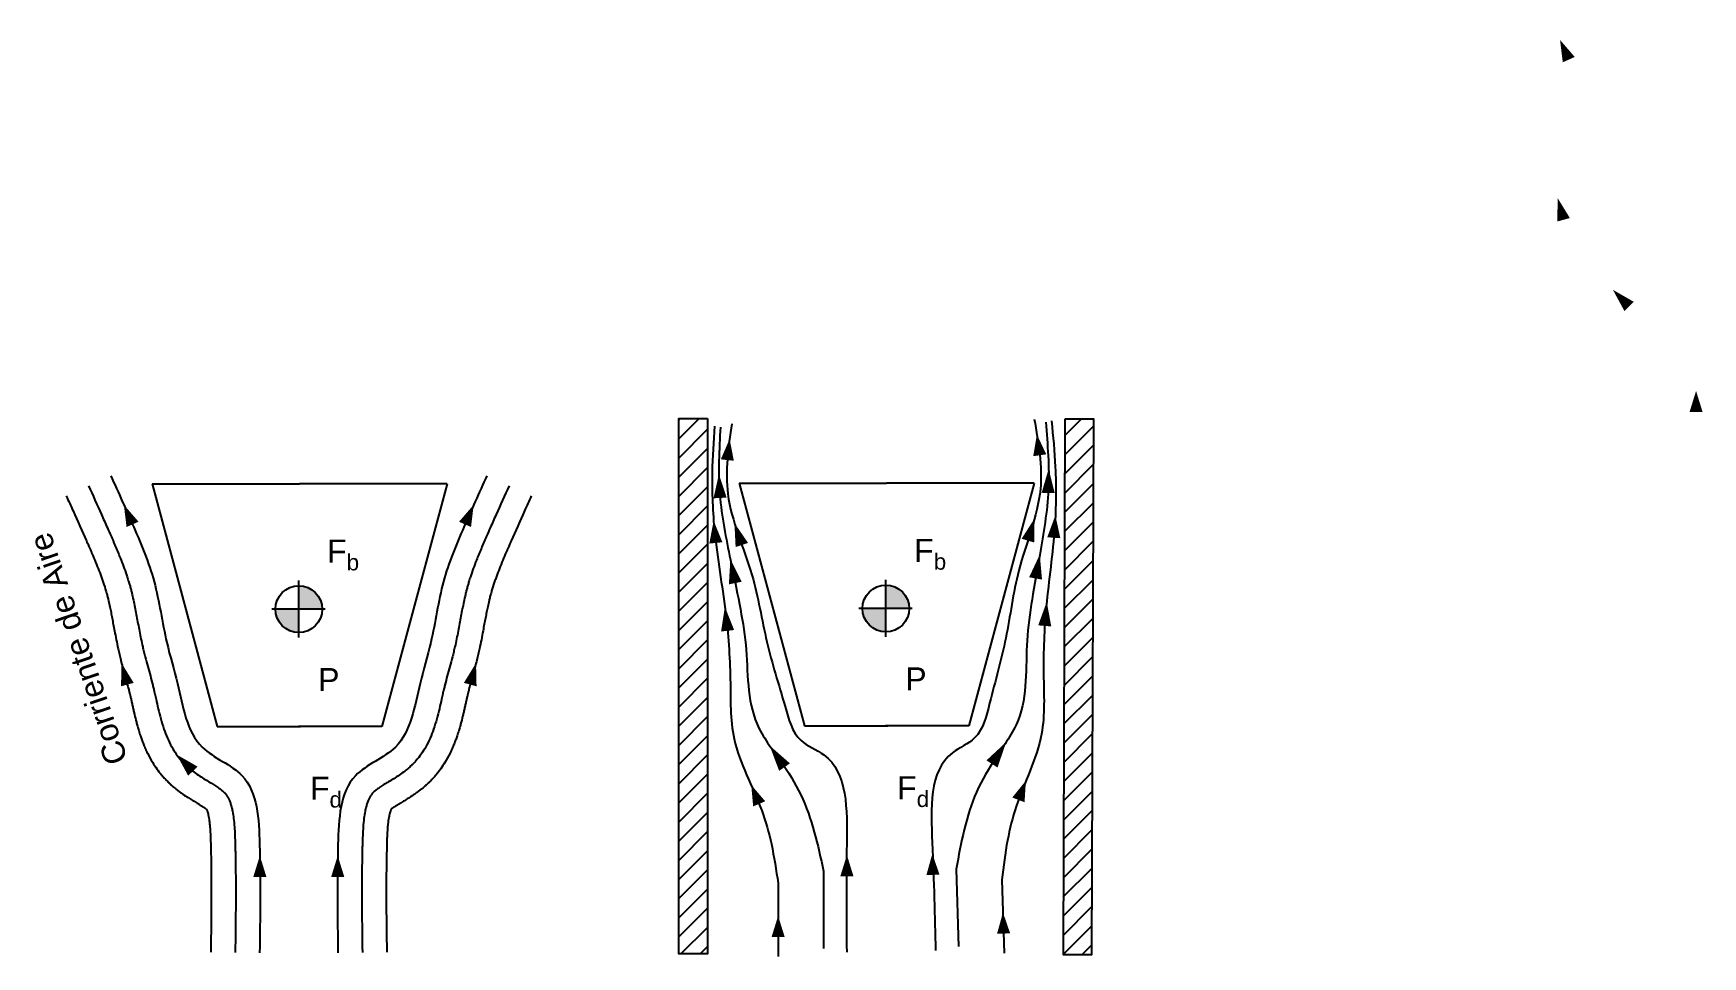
# Model space of a CAD drawing. Header units: millimetres. Extents: x 2436 to 7525, y 433 to 3245.
import ezdxf

# ---------------------------------------------------------------- set-up
doc = ezdxf.new("R2010")
doc.units = ezdxf.units.MM
doc.styles.get("Standard").update_dxf_attribs({"font": 'arial.ttf'})

msp = doc.modelspace()

# ---------------------------------------------------------------- hatches: boundary and pattern name
h = msp.add_hatch()
h.set_pattern_fill('ANSI31', color=256, scale=13)
h.paths.add_polyline_path([(4490.9, 2072.1), (4403.2, 2072.1), (4403.2, 440.9), (4490.9, 440.9)])
h = msp.add_hatch()
h.set_pattern_fill('ANSI31', color=256, scale=13)
h.paths.add_polyline_path([(5575.3, 438.9), (5662.9, 438.6), (5668.8, 2069.8), (5581.1, 2070.1)])
h = msp.add_hatch(color=256)
h.dxf.hatch_style = 1
h.paths.add_polyline_path([(3316.2, 1491.3, 0.412908), (3244.9, 1562.3), (3244.9, 1491.3)])
h.paths.add_polyline_path([(3244.9, 1419.6), (3244.9, 1491.3), (3173.6, 1491.3, 0.41552)])
h = msp.add_hatch(color=256)
h.dxf.hatch_style = 1
h.paths.add_polyline_path([(5106.3, 1493.4, 0.412908), (5035, 1564.4), (5035, 1493.4)])
h.paths.add_polyline_path([(5035, 1421.7), (5035, 1493.4), (4963.7, 1493.4, 0.41552)])

# ---------------------------------------------------------------- linework, layer by layer
for p, q in [((2797.4, 1873.3), (2996.3, 1133.4)), ((2797.4, 1873.3), (3247.3, 1873.3)), ((3697.2, 1873.3), (3247.3, 1873.3)), ((3697.2, 1873.3), (3498.3, 1133.4)), ((4587.5, 1875.4), (4786.4, 1135.5)), ((4587.5, 1875.4), (5037.4, 1875.4)), ((5487.3, 1875.4), (5037.4, 1875.4)), ((5487.3, 1875.4), (5288.4, 1135.5)), ((3244.9, 1405.1), (3244.9, 1578.2)), ((5035, 1407.2), (5035, 1580.3)), ((3325.6, 1491.3), (3162.9, 1491.3)), ((5115.6, 1493.4), (4953, 1493.4)), ((2996.3, 1133.4), (3250.4, 1133.4)), ((3498.3, 1133.4), (3244.2, 1133.4)), ((4786.4, 1135.5), (5040.5, 1135.5)), ((5288.4, 1135.5), (5034.3, 1135.5)), ((4845, 692.8), (4845, 456.7)), ((5249.4, 699), (5256.6, 463)), ((5388.9, 666.7), (5395.8, 443.1)), ((4706.5, 656.2), (4706.5, 432.5))]:
    msp.add_line(p, q)
for points in [[(7117.2, 3165.6, 0, 0, 0), (7117.2, 3165.6, 40, 0, 0), (7090.7, 3225.4, 0, 0, 0)], [(7101.4, 2677.6, 0, 0, 0), (7101.4, 2677.6, 40, 0, 0), (7083.6, 2743.2, 0, 0, 0)], [(7301.1, 2413.7, 0, 0, 0), (7301.1, 2413.7, 40, 0, 0), (7251.9, 2464, 0, 0, 0)], [(7505.4, 2091.5, 0, 0, 0), (7505.4, 2091.5, 40, 0, 0), (7505.4, 2156.1, 0, 0, 0)], [(5504.2, 1960.1, 0, 0, 0), (5504.2, 1960.1, 40, 0, 0), (5495.4, 2023.8, 0, 0, 0)], [(4551.6, 1945.5, 0, 0, 0), (4551.6, 1945.5, 40, 0, 0), (4558.5, 2009.5, 0, 0, 0)], [(5529.9, 1845.3, 0, 0, 0), (5529.9, 1845.3, 40, 0, 0), (5531.2, 1918.1, 0, 0, 0)], [(4529.5, 1830, 0, 0, 0), (4529.5, 1830, 40, 0, 0), (4525.9, 1902.7, 0, 0, 0)], [(2738, 1749.5, 0, 0, 0), (2738, 1749.5, 40, 0, 0), (2711.5, 1809.3, 0, 0, 0)], [(3751.8, 1749.5, 0, 0, 0), (3751.8, 1749.5, 40, 0, 0), (3778.3, 1809.3, 0, 0, 0)], [(5468, 1700, 0, 0, 0), (5468, 1700, 40, 0, 0), (5488.5, 1767.7, 0, 0, 0)], [(5547, 1708.8, 0, 0, 0), (5547, 1708.8, 40, 0, 0), (5551.8, 1777, 0, 0, 0)], [(3244.9, 1562.3, 0, 0, 0), (3244.9, 1689.9, 40, 0, 0), (3244.9, 1754.5, 0, 0, 0)], [(4516.6, 1693, 0, 0, 0), (4516.6, 1693, 40, 0, 0), (4509.8, 1761, 0, 0, 0)], [(4595.8, 1686.7, 0, 0, 0), (4595.8, 1686.7, 40, 0, 0), (4573.2, 1753.6, 0, 0, 0)], [(5035, 1564.4, 0, 0, 0), (5035, 1692, 40, 0, 0), (5035, 1756.5, 0, 0, 0)], [(4575.8, 1570.7, 0, 0, 0), (4575.8, 1570.7, 40, 0, 0), (4560.9, 1643.1, 0, 0, 0)], [(5491.5, 1584.8, 0, 0, 0), (5491.5, 1584.8, 40, 0, 0), (5504.2, 1657.5, 0, 0, 0)], [(5519.4, 1440.2, 0, 0, 0), (5519.4, 1440.2, 40, 0, 0), (5525.5, 1513.7, 0, 0, 0)], [(3244.9, 1491, 0, 0, 0), (3244.9, 1235.7, 40, 0, 0), (3244.9, 1171.2, 0, 0, 0)], [(4552.4, 1425.3, 0, 0, 0), (4552.4, 1425.3, 40, 0, 0), (4544.1, 1498.6, 0, 0, 0)], [(5035, 1493.1, 0, 0, 0), (5035, 1237.8, 40, 0, 0), (5035, 1173.3, 0, 0, 0)], [(2722.2, 1261.4, 0, 0, 0), (2722.2, 1261.4, 40, 0, 0), (2704.4, 1327, 0, 0, 0)], [(3767.6, 1261.4, 0, 0, 0), (3767.6, 1261.4, 40, 0, 0), (3785.3, 1327, 0, 0, 0)], [(5035, 781.4, 0, 0, 0), (5035, 1036.7, 40, 0, 0), (5035, 1101.2, 0, 0, 0)], [(3244.9, 779.3, 0, 0, 0), (3244.9, 1034.6, 40, 0, 0), (3244.9, 1099.1, 0, 0, 0)], [(4726, 1009.9, 0, 0, 0), (4726, 1009.9, 40, 0, 0), (4680.4, 1075.7, 0, 0, 0)], [(5358.6, 1019.6, 0, 0, 0), (5358.6, 1019.6, 40, 0, 0), (5402.2, 1086.7, 0, 0, 0)], [(2921.9, 997.5, 0, 0, 0), (2921.9, 997.5, 40, 0, 0), (2872.7, 1047.9, 0, 0, 0)], [(4648.8, 898, 0, 0, 0), (4648.8, 898, 40, 0, 0), (4624.4, 955.6, 0, 0, 0)], [(5439.2, 910.1, 0, 0, 0), (5439.2, 910.1, 40, 0, 0), (5461.9, 968.5, 0, 0, 0)], [(5178.6, 681.5, 0, 0, 0), (5178.6, 681.5, 40, 0, 0), (5176.7, 746, 0, 0, 0)], [(3126.2, 675.4, 0, 0, 0), (3126.2, 675.4, 40, 0, 0), (3126.2, 739.9, 0, 0, 0)], [(3363.6, 675.4, 0, 0, 0), (3363.6, 675.4, 40, 0, 0), (3363.6, 739.9, 0, 0, 0)], [(4916.2, 677.5, 0, 0, 0), (4916.2, 677.5, 40, 0, 0), (4916.2, 742, 0, 0, 0)], [(4706.5, 492.2, 0, 0, 0), (4706.5, 492.2, 40, 0, 0), (4706.5, 556.7, 0, 0, 0)], [(5394, 502.7, 0, 0, 0), (5394, 502.7, 40, 0, 0), (5392, 567.2, 0, 0, 0)]]:
    msp.add_lwpolyline(points, format="xyseb")
for points in [[(4490.9, 2072.1), (4490.9, 440.9), (4403.2, 440.9), (4403.2, 2072.1), (4490.9, 2072.1)], [(5581.1, 2070.1), (5575.3, 438.9), (5662.9, 438.6), (5668.8, 2069.8), (5581.1, 2070.1)]]:
    msp.add_lwpolyline(points)
for centre in [(3244.9, 1491), (5035, 1493.1)]:
    msp.add_circle(centre, 71.3)
for points, end_tangent in [([(4512.5, 2048.7), (4505.4, 1908.5), (4512.9, 1725.7), (4545.9, 1484.2), (4560.6, 1278.1), (4572.3, 1096.2), (4656.4, 877.8), (4685.8, 775.7), (4706.5, 656.2)], (0, -1)), ([(4530.4, 2046.1), (4528.6, 1840.1), (4561.2, 1641.5), (4588.5, 1506.7), (4607.5, 1382.4), (4642.2, 1141.2), (4713.3, 1028.9), (4775.6, 925.5), (4845, 692.8)], (0, -1)), ([(5522.4, 2061.4), (5530.5, 1855.5), (5504, 1656), (5480.8, 1520.4), (5465.7, 1395.5), (5438.4, 1153.4), (5370.7, 1038.9), (5311.6, 933.7), (5249.4, 699)], (0.030645, -0.99953)), ([(5540.2, 2064.5), (5551.6, 1924.5), (5549.7, 1741.6), (5524.1, 1499.2), (5515.8, 1292.7), (5509.6, 1110.6), (5432.2, 889.7), (5405.9, 786.7), (5388.9, 666.7)], (0.030645, -0.99953))]:
    msp.add_spline(points, degree=3, dxfattribs=dict(end_tangent=end_tangent))
for points in [[(4565.1, 2056.1), (4553.1, 1842.2), (4626.3, 1596.1), (4672.3, 1391.7), (4727.5, 1195), (4776.4, 1090.9), (4845.7, 1047.2), (4915.5, 776.5), (4915.5, 446.4)], [(5487.4, 2070.3), (5506, 1856.8), (5440.3, 1608.6), (5400.6, 1402.8), (5351.4, 1204.6), (5305.7, 1099), (5237.8, 1053.2), (5176.4, 780.4), (5186.5, 450.6)], [(2671.6, 1897.8), (2741.6, 1741.1), (2803.5, 1575.8), (2842.4, 1389.6), (2875.1, 1264.4), (2950.4, 1071), (3072, 983.7), (3125.4, 774.4), (3125.4, 444.3)], [(3818.2, 1897.8), (3748.1, 1741.1), (3686.3, 1575.8), (3647.4, 1389.6), (3614.6, 1264.4), (3539.3, 1071), (3417.8, 983.7), (3364.4, 774.4), (3364.4, 444.3)]]:
    msp.add_spline(points, degree=3)
for points, knots in [([(2535.9, 1836.3), (2542.9, 1820.9), (2549.8, 1805.6), (2570.6, 1759.6), (2584.2, 1729.2), (2599.6, 1694.2), (2601.7, 1689.5), (2605, 1681.8), (2606.3, 1678.9), (2608.9, 1672.9), (2610.2, 1670), (2612.7, 1664.1), (2613.9, 1661.2), (2618.7, 1650.1), (2622.1, 1642), (2628.9, 1625.6), (2632.2, 1617.3), (2638.6, 1601), (2641.6, 1593), (2646, 1580.7), (2647.4, 1576.4), (2651.7, 1563.7), (2654.4, 1555.4), (2657.5, 1544.9), (2658.1, 1542.6), (2659.3, 1538.4), (2659.8, 1536.5), (2660.8, 1532.7), (2661.3, 1530.7), (2662.8, 1524.9), (2663.8, 1521), (2666.1, 1511), (2667.5, 1504.7), (2670.1, 1492.8), (2671.2, 1487.2), (2673.5, 1475.9), (2674.6, 1470.1), (2676.9, 1457.9), (2678.1, 1451.5), (2680.5, 1438.4), (2681.8, 1431.7), (2684.7, 1416.1), (2686.4, 1407.2), (2690.1, 1388.9), (2692, 1379.5), (2694.7, 1367.4), (2695.2, 1364.9), (2696.5, 1359.3), (2697.2, 1356.4), (2698.6, 1350.5), (2699.3, 1347.6), (2700.7, 1341.9), (2701.4, 1339), (2703.8, 1329.3), (2705.6, 1322.6), (2709.1, 1309.5), (2710.8, 1303), (2715.3, 1286.6), (2718, 1276.8), (2722.6, 1260), (2724.5, 1252.9), (2727.1, 1242.8), (2727.9, 1239.7), (2729, 1235.2), (2729.3, 1233.8), (2729.9, 1231.6), (2730.1, 1230.7), (2730.5, 1229.1), (2730.6, 1228.3), (2731.2, 1225.7), (2731.6, 1224), (2732.5, 1220.5), (2732.9, 1218.8), (2734.1, 1213.3), (2734.9, 1209.6), (2736.7, 1201.9), (2737.6, 1197.9), (2739.4, 1189.8), (2740.3, 1185.6), (2742.2, 1177.6), (2743.1, 1173.8), (2745.7, 1162.6), (2747.6, 1155), (2750.7, 1143), (2751.9, 1138.7), (2754.3, 1130), (2755.6, 1125.6), (2758.6, 1116), (2760.2, 1110.7), (2763.4, 1101.3), (2764.9, 1097.1), (2768, 1088.7), (2769.6, 1084.4), (2773.2, 1075.5), (2775.1, 1070.9), (2779.3, 1061.7), (2781.4, 1057), (2788.4, 1042.9), (2793.6, 1033.3), (2803.3, 1017.5), (2807.4, 1011.3), (2816.2, 998.9), (2820.9, 992.7), (2828.8, 983.3), (2831.7, 979.9), (2837.7, 973.3), (2840.9, 970), (2845.1, 965.7), (2846.2, 964.7), (2848.3, 962.6), (2849.3, 961.6), (2852.5, 958.7), (2854.6, 956.7), (2858.8, 953), (2860.8, 951.2), (2864.9, 947.7), (2867, 946), (2871.6, 942.3), (2874.2, 940.3), (2879.3, 936.4), (2881.8, 934.5), (2887.3, 930.5), (2890.3, 928.4), (2895.7, 924.7), (2898.1, 923), (2905.2, 918.3), (2909.7, 915.4), (2916, 911.5), (2917.9, 910.3), (2921.7, 908), (2923.6, 906.8), (2927.6, 904.4), (2929.8, 903.1), (2933.7, 900.7), (2935.5, 899.6), (2939, 897.5), (2940.7, 896.5), (2943.7, 894.6), (2945.1, 893.8), (2947.7, 892.2), (2949, 891.4), (2951.9, 889.5), (2953.5, 888.5), (2955.7, 887), (2956.5, 886.5), (2957.9, 885.5), (2958.6, 885.1), (2960.2, 884), (2961, 883.3), (2962.1, 882.5), (2962.5, 882.2), (2963.1, 881.7), (2963.4, 881.5), (2963.6, 881.4)], [0, 0, 0, 0, 50.787353, 50.787353, 152.362058, 152.362058, 168.007372, 168.007372, 177.980662, 177.980662, 187.953952, 187.953952, 197.927242, 197.927242, 226.20798, 226.20798, 255.985363, 255.985363, 285.762745, 285.762745, 301.952529, 301.952529, 334.332096, 334.332096, 343.418971, 343.418971, 351.013069, 351.013069, 358.607166, 358.607166, 373.405507, 373.405507, 396.012312, 396.012312, 414.87068, 414.87068, 433.729048, 433.729048, 453.812691, 453.812691, 473.896335, 473.896335, 499.700143, 499.700143, 525.503951, 525.503951, 532.443901, 532.443901, 540.267369, 540.267369, 548.090836, 548.090836, 555.914303, 555.914303, 575.072335, 575.072335, 594.230368, 594.230368, 625.283553, 625.283553, 648.970734, 648.970734, 659.728803, 659.728803, 664.556442, 664.556442, 667.449592, 667.449592, 670.342742, 670.342742, 676.129043, 676.129043, 681.915343, 681.915343, 693.487943, 693.487943, 705.060544, 705.060544, 716.633144, 716.633144, 726.734056, 726.734056, 745.773508, 745.773508, 756.044251, 756.044251, 766.314993, 766.314993, 778.074707, 778.074707, 787.249648, 787.249648, 796.42459, 796.42459, 806.078418, 806.078418, 815.732246, 815.732246, 835.039902, 835.039902, 847.552404, 847.552404, 860.064906, 860.064906, 867.007565, 867.007565, 873.950225, 873.950225, 876.197948, 876.197948, 878.44567, 878.44567, 882.941115, 882.941115, 887.43656, 887.43656, 891.932004, 891.932004, 897.704187, 897.704187, 903.476369, 903.476369, 910.614183, 910.614183, 916.682195, 916.682195, 928.664155, 928.664155, 934.245964, 934.245964, 939.827773, 939.827773, 946.763761, 946.763761, 953.032992, 953.032992, 959.302224, 959.302224, 965.032161, 965.032161, 970.762098, 970.762098, 979.162309, 979.162309, 983.836314, 983.836314, 988.51032, 988.51032, 996.059385, 996.059385, 1000.385189, 1000.385189, 1004.182231, 1004.182231, 1004.182231, 1004.182231]), ([(2603.7, 1867), (2616.9, 1837.9), (2630.1, 1808.9), (2649.2, 1766.3), (2655.2, 1752.7), (2664.9, 1730.6), (2668.7, 1722.1), (2673.8, 1710.5), (2675.1, 1707.4), (2677.8, 1701.2), (2679.1, 1698.2), (2683.1, 1689), (2685.7, 1682.9), (2693.4, 1664.6), (2698.3, 1652.5), (2709.8, 1623.4), (2716.1, 1606.4), (2723.2, 1584.6), (2724.7, 1579.8), (2727.3, 1571.3), (2728.4, 1567.6), (2730, 1561.9), (2730.6, 1559.8), (2731.7, 1556), (2732.1, 1554.2), (2733.1, 1550.6), (2733.6, 1548.8), (2735, 1543.3), (2735.9, 1539.6), (2738.5, 1528.5), (2740.2, 1521), (2744.8, 1499.2), (2747.6, 1484.6), (2753.2, 1454.8), (2756, 1439.6), (2762, 1408.5), (2765.2, 1392.7), (2769.5, 1374.1), (2770.1, 1371.5), (2771.3, 1366.3), (2772, 1363.7), (2773.9, 1356), (2775.2, 1350.9), (2779.1, 1335.9), (2781.7, 1326), (2787, 1306.7), (2789.7, 1297.2), (2794.8, 1278.3), (2797.2, 1269), (2800.6, 1255.7), (2801.6, 1251.8), (2802.8, 1246.6), (2803.1, 1245.4), (2803.7, 1242.9), (2804, 1241.7), (2804.9, 1237.9), (2805.5, 1235.4), (2807.2, 1227.7), (2808.4, 1222.4), (2811.7, 1207.6), (2813.9, 1197.9), (2818.6, 1177.9), (2821.2, 1167.6), (2826.9, 1146.8), (2830.1, 1136.2), (2837, 1116.5), (2840.5, 1107.5), (2848.4, 1089.3), (2852.8, 1080.2), (2862, 1063.9), (2866.5, 1056.7), (2876.5, 1042.6), (2881.9, 1035.6), (2890.2, 1026.2), (2892.7, 1023.6), (2896.1, 1020), (2897.1, 1019.1), (2900, 1016.2), (2901.9, 1014.4), (2905.8, 1010.8), (2907.8, 1009.1), (2913.6, 1004), (2917.5, 1000.9), (2927.3, 993.4), (2933.1, 989.2), (2944.6, 981.5), (2950.1, 978), (2960.9, 971.3), (2966.1, 968.1), (2976, 962.2), (2980.7, 959.3), (2989.4, 953.9), (2993.5, 951.3), (3001, 946.3), (3004.3, 944), (3010.2, 939.5), (3012.7, 937.4), (3015.5, 934.8), (3016.2, 934.2), (3017.2, 933.2), (3017.5, 932.9), (3018.1, 932.3), (3018.4, 932), (3018.8, 931.5), (3019.1, 931.3), (3019.8, 930.5), (3020.3, 929.9), (3021.7, 928.2), (3022.6, 927.1), (3025.1, 923.7), (3026.6, 921.3), (3029.5, 916.2), (3030.9, 913.3), (3033.6, 907.1), (3035, 903.7), (3037.4, 896.5), (3038.6, 892.6), (3040.8, 884.3), (3041.8, 879.9), (3044.1, 868.3), (3045.2, 860.8), (3047.2, 845), (3048, 836.6), (3049.2, 819.4), (3049.7, 810.5), (3050.4, 792.2), (3050.7, 782.9), (3051, 771.3), (3051, 769.2), (3051.2, 765), (3051.2, 762.8), (3051.3, 756.5), (3051.4, 752.3), (3051.7, 739.7), (3051.8, 731.3), (3052.2, 706.4), (3052.4, 690.1), (3052.7, 641.4), (3052.7, 609.6), (3052.2, 533.5), (3051.6, 489.6), (3051, 445.4)], [0, 0, 0, 0, 96.040467, 96.040467, 140.959914, 140.959914, 169.153045, 169.153045, 179.378073, 179.378073, 189.603102, 189.603102, 210.053159, 210.053159, 250.953273, 250.953273, 309.553674, 309.553674, 326.359984, 326.359984, 339.222323, 339.222323, 346.368942, 346.368942, 352.627031, 352.627031, 358.885119, 358.885119, 371.401296, 371.401296, 396.433649, 396.433649, 442.426733, 442.426733, 488.419816, 488.419816, 534.4129, 534.4129, 541.894554, 541.894554, 549.376209, 549.376209, 564.339517, 564.339517, 594.266135, 594.266135, 624.192752, 624.192752, 654.119369, 654.119369, 666.885095, 666.885095, 670.828048, 670.828048, 674.771001, 674.771001, 682.656907, 682.656907, 698.428719, 698.428719, 726.048372, 726.048372, 753.668024, 753.668024, 781.287677, 781.287677, 804.487142, 804.487142, 827.686607, 827.686607, 846.347668, 846.347668, 865.008728, 865.008728, 872.404739, 872.404739, 875.157819, 875.157819, 880.66398, 880.66398, 886.17014, 886.17014, 897.182461, 897.182461, 913.95887, 913.95887, 930.735279, 930.735279, 947.511688, 947.511688, 964.288098, 964.288098, 981.064507, 981.064507, 997.840916, 997.840916, 1014.617325, 1014.617325, 1020.562977, 1020.562977, 1023.77899, 1023.77899, 1026.358217, 1026.358217, 1028.937444, 1028.937444, 1034.095897, 1034.095897, 1044.412803, 1044.412803, 1062.032357, 1062.032357, 1079.651911, 1079.651911, 1097.271464, 1097.271464, 1114.891018, 1114.891018, 1132.510572, 1132.510572, 1159.39124, 1159.39124, 1186.271907, 1186.271907, 1213.152575, 1213.152575, 1240.033243, 1240.033243, 1246.07872, 1246.07872, 1252.124198, 1252.124198, 1264.215152, 1264.215152, 1288.397062, 1288.397062, 1336.760881, 1336.760881, 1433.48852, 1433.48852, 1570.99017, 1570.99017, 1570.99017, 1570.99017]), ([(3886, 1867), (3872.8, 1837.9), (3859.7, 1808.9), (3840.6, 1766.3), (3834.6, 1752.7), (3824.8, 1730.6), (3821.1, 1722.1), (3816, 1710.5), (3814.7, 1707.4), (3812, 1701.2), (3810.7, 1698.2), (3806.7, 1689), (3804.1, 1682.9), (3796.4, 1664.6), (3791.4, 1652.5), (3780, 1623.4), (3773.7, 1606.4), (3766.6, 1584.6), (3765.1, 1579.8), (3762.5, 1571.3), (3761.4, 1567.6), (3759.7, 1561.9), (3759.2, 1559.8), (3758.1, 1556), (3757.6, 1554.2), (3756.7, 1550.6), (3756.2, 1548.8), (3754.8, 1543.3), (3753.9, 1539.6), (3751.3, 1528.5), (3749.6, 1521), (3744.9, 1499.2), (3742.1, 1484.6), (3736.5, 1454.8), (3733.8, 1439.6), (3727.8, 1408.5), (3724.5, 1392.7), (3720.3, 1374.1), (3719.7, 1371.5), (3718.4, 1366.3), (3717.8, 1363.7), (3715.9, 1356), (3714.6, 1350.9), (3710.7, 1335.9), (3708, 1326), (3702.8, 1306.7), (3700.1, 1297.2), (3695, 1278.3), (3692.5, 1269), (3689.2, 1255.7), (3688.2, 1251.8), (3687, 1246.6), (3686.7, 1245.4), (3686.1, 1242.9), (3685.8, 1241.7), (3684.9, 1237.9), (3684.3, 1235.4), (3682.6, 1227.7), (3681.4, 1222.4), (3678.1, 1207.6), (3675.9, 1197.9), (3671.2, 1177.9), (3668.6, 1167.6), (3662.9, 1146.8), (3659.6, 1136.2), (3652.8, 1116.5), (3649.3, 1107.5), (3641.4, 1089.3), (3636.9, 1080.2), (3627.8, 1063.9), (3623.3, 1056.7), (3613.3, 1042.6), (3607.9, 1035.6), (3599.5, 1026.2), (3597.1, 1023.6), (3593.6, 1020), (3592.7, 1019.1), (3589.8, 1016.2), (3587.8, 1014.4), (3584, 1010.8), (3582, 1009.1), (3576.2, 1004), (3572.3, 1000.9), (3562.5, 993.4), (3556.6, 989.2), (3545.2, 981.5), (3539.6, 978), (3528.9, 971.3), (3523.7, 968.1), (3513.8, 962.2), (3509.1, 959.3), (3500.3, 953.9), (3496.2, 951.3), (3488.8, 946.3), (3485.5, 944), (3479.6, 939.5), (3477.1, 937.4), (3474.2, 934.8), (3473.6, 934.2), (3472.6, 933.2), (3472.2, 932.9), (3471.7, 932.3), (3471.4, 932), (3470.9, 931.5), (3470.7, 931.3), (3470, 930.5), (3469.5, 929.9), (3468.1, 928.2), (3467.2, 927.1), (3464.7, 923.7), (3463.2, 921.3), (3460.3, 916.2), (3458.9, 913.3), (3456.1, 907.1), (3454.8, 903.7), (3452.3, 896.5), (3451.2, 892.6), (3449, 884.3), (3448, 879.9), (3445.7, 868.3), (3444.5, 860.8), (3442.6, 845), (3441.8, 836.6), (3440.5, 819.4), (3440.1, 810.5), (3439.3, 792.2), (3439.1, 782.9), (3438.8, 771.3), (3438.7, 769.2), (3438.6, 765), (3438.6, 762.8), (3438.4, 756.5), (3438.3, 752.3), (3438.1, 739.7), (3437.9, 731.3), (3437.5, 706.4), (3437.4, 690.1), (3437, 641.4), (3437.1, 609.6), (3437.6, 533.5), (3438.2, 489.6), (3438.8, 445.4)], [0, 0, 0, 0, 96.040467, 96.040467, 140.959914, 140.959914, 169.153045, 169.153045, 179.378073, 179.378073, 189.603102, 189.603102, 210.053159, 210.053159, 250.953273, 250.953273, 309.553674, 309.553674, 326.359984, 326.359984, 339.222323, 339.222323, 346.368942, 346.368942, 352.627031, 352.627031, 358.885119, 358.885119, 371.401296, 371.401296, 396.433649, 396.433649, 442.426733, 442.426733, 488.419816, 488.419816, 534.4129, 534.4129, 541.894554, 541.894554, 549.376209, 549.376209, 564.339517, 564.339517, 594.266135, 594.266135, 624.192752, 624.192752, 654.119369, 654.119369, 666.885095, 666.885095, 670.828048, 670.828048, 674.771001, 674.771001, 682.656907, 682.656907, 698.428719, 698.428719, 726.048372, 726.048372, 753.668024, 753.668024, 781.287677, 781.287677, 804.487142, 804.487142, 827.686607, 827.686607, 846.347668, 846.347668, 865.008728, 865.008728, 872.404739, 872.404739, 875.157819, 875.157819, 880.66398, 880.66398, 886.17014, 886.17014, 897.182461, 897.182461, 913.95887, 913.95887, 930.735279, 930.735279, 947.511688, 947.511688, 964.288098, 964.288098, 981.064507, 981.064507, 997.840916, 997.840916, 1014.617325, 1014.617325, 1020.562977, 1020.562977, 1023.77899, 1023.77899, 1026.358217, 1026.358217, 1028.937444, 1028.937444, 1034.095897, 1034.095897, 1044.412803, 1044.412803, 1062.032357, 1062.032357, 1079.651911, 1079.651911, 1097.271464, 1097.271464, 1114.891018, 1114.891018, 1132.510572, 1132.510572, 1159.39124, 1159.39124, 1186.271907, 1186.271907, 1213.152575, 1213.152575, 1240.033243, 1240.033243, 1246.07872, 1246.07872, 1252.124198, 1252.124198, 1264.215152, 1264.215152, 1288.397062, 1288.397062, 1336.760881, 1336.760881, 1433.48852, 1433.48852, 1570.99017, 1570.99017, 1570.99017, 1570.99017]), ([(3953.9, 1836.3), (3946.9, 1820.9), (3939.9, 1805.6), (3919.2, 1759.6), (3905.5, 1729.2), (3890.1, 1694.2), (3888.1, 1689.5), (3884.8, 1681.8), (3883.5, 1678.9), (3880.9, 1672.9), (3879.6, 1670), (3877.1, 1664.1), (3875.8, 1661.2), (3871.1, 1650.1), (3867.7, 1642), (3860.9, 1625.6), (3857.6, 1617.3), (3851.2, 1601), (3848.2, 1593), (3843.8, 1580.7), (3842.3, 1576.4), (3838, 1563.7), (3835.4, 1555.4), (3832.3, 1544.9), (3831.7, 1542.6), (3830.5, 1538.4), (3830, 1536.5), (3829, 1532.7), (3828.4, 1530.7), (3827, 1524.9), (3826, 1521), (3823.6, 1511), (3822.2, 1504.7), (3819.7, 1492.8), (3818.6, 1487.2), (3816.3, 1475.9), (3815.2, 1470.1), (3812.9, 1457.9), (3811.7, 1451.5), (3809.2, 1438.4), (3808, 1431.7), (3805.1, 1416.1), (3803.4, 1407.2), (3799.7, 1388.9), (3797.8, 1379.5), (3795.1, 1367.4), (3794.5, 1364.9), (3793.3, 1359.3), (3792.6, 1356.4), (3791.2, 1350.5), (3790.5, 1347.6), (3789.1, 1341.9), (3788.4, 1339), (3786, 1329.3), (3784.2, 1322.6), (3780.7, 1309.5), (3778.9, 1303), (3774.4, 1286.6), (3771.7, 1276.8), (3767.2, 1260), (3765.3, 1252.9), (3762.7, 1242.8), (3761.9, 1239.7), (3760.8, 1235.2), (3760.5, 1233.8), (3759.9, 1231.6), (3759.7, 1230.7), (3759.3, 1229.1), (3759.1, 1228.3), (3758.5, 1225.7), (3758.1, 1224), (3757.3, 1220.5), (3756.9, 1218.8), (3755.7, 1213.3), (3754.8, 1209.6), (3753.1, 1201.9), (3752.2, 1197.9), (3750.4, 1189.8), (3749.4, 1185.6), (3747.6, 1177.6), (3746.7, 1173.8), (3744.1, 1162.6), (3742.2, 1155), (3739, 1143), (3737.9, 1138.7), (3735.4, 1130), (3734.1, 1125.6), (3731.2, 1116), (3729.5, 1110.7), (3726.4, 1101.3), (3724.9, 1097.1), (3721.8, 1088.7), (3720.1, 1084.4), (3716.6, 1075.5), (3714.6, 1070.9), (3710.5, 1061.7), (3708.3, 1057), (3701.4, 1042.9), (3696.2, 1033.3), (3686.5, 1017.5), (3682.4, 1011.3), (3673.6, 998.9), (3668.8, 992.7), (3661, 983.3), (3658.1, 979.9), (3652, 973.3), (3648.9, 970), (3644.7, 965.7), (3643.6, 964.7), (3641.5, 962.6), (3640.4, 961.6), (3637.3, 958.7), (3635.2, 956.7), (3631, 953), (3628.9, 951.2), (3624.8, 947.7), (3622.8, 946), (3618.2, 942.3), (3615.6, 940.3), (3610.5, 936.4), (3608, 934.5), (3602.5, 930.5), (3599.5, 928.4), (3594.1, 924.7), (3591.7, 923), (3584.6, 918.3), (3580.1, 915.4), (3573.8, 911.5), (3571.8, 910.3), (3568, 908), (3566.2, 906.8), (3562.1, 904.4), (3560, 903.1), (3556.1, 900.7), (3554.3, 899.6), (3550.8, 897.5), (3549.1, 896.5), (3546.1, 894.6), (3544.7, 893.8), (3542.1, 892.2), (3540.8, 891.4), (3537.9, 889.5), (3536.3, 888.5), (3534, 887), (3533.3, 886.5), (3531.9, 885.5), (3531.2, 885.1), (3529.6, 884), (3528.8, 883.3), (3527.6, 882.5), (3527.3, 882.2), (3526.7, 881.7), (3526.4, 881.5), (3526.2, 881.4)], [0, 0, 0, 0, 50.787353, 50.787353, 152.362058, 152.362058, 168.007372, 168.007372, 177.980662, 177.980662, 187.953952, 187.953952, 197.927242, 197.927242, 226.20798, 226.20798, 255.985363, 255.985363, 285.762745, 285.762745, 301.952529, 301.952529, 334.332096, 334.332096, 343.418971, 343.418971, 351.013069, 351.013069, 358.607166, 358.607166, 373.405507, 373.405507, 396.012312, 396.012312, 414.87068, 414.87068, 433.729048, 433.729048, 453.812691, 453.812691, 473.896335, 473.896335, 499.700143, 499.700143, 525.503951, 525.503951, 532.443901, 532.443901, 540.267369, 540.267369, 548.090836, 548.090836, 555.914303, 555.914303, 575.072335, 575.072335, 594.230368, 594.230368, 625.283553, 625.283553, 648.970734, 648.970734, 659.728803, 659.728803, 664.556442, 664.556442, 667.449592, 667.449592, 670.342742, 670.342742, 676.129043, 676.129043, 681.915343, 681.915343, 693.487943, 693.487943, 705.060544, 705.060544, 716.633144, 716.633144, 726.734056, 726.734056, 745.773508, 745.773508, 756.044251, 756.044251, 766.314993, 766.314993, 778.074707, 778.074707, 787.249648, 787.249648, 796.42459, 796.42459, 806.078418, 806.078418, 815.732246, 815.732246, 835.039902, 835.039902, 847.552404, 847.552404, 860.064906, 860.064906, 867.007565, 867.007565, 873.950225, 873.950225, 876.197948, 876.197948, 878.44567, 878.44567, 882.941115, 882.941115, 887.43656, 887.43656, 891.932004, 891.932004, 897.704187, 897.704187, 903.476369, 903.476369, 910.614183, 910.614183, 916.682195, 916.682195, 928.664155, 928.664155, 934.245964, 934.245964, 939.827773, 939.827773, 946.763761, 946.763761, 953.032992, 953.032992, 959.302224, 959.302224, 965.032161, 965.032161, 970.762098, 970.762098, 979.162309, 979.162309, 983.836314, 983.836314, 988.51032, 988.51032, 996.059385, 996.059385, 1000.385189, 1000.385189, 1004.182231, 1004.182231, 1004.182231, 1004.182231]), ([(2963.6, 881.4), (2963.8, 881), (2964, 880.5), (2964.5, 879.4), (2964.8, 878.7), (2965.3, 877.3), (2965.5, 876.7), (2966.2, 874.6), (2966.8, 872.9), (2967.6, 869.9), (2967.8, 868.9), (2968.4, 866.6), (2968.7, 865.4), (2969.5, 861.6), (2970.1, 858.8), (2971.1, 852.7), (2971.6, 849.5), (2972.3, 844), (2972.6, 841.9), (2973, 837.6), (2973.3, 835.4), (2973.8, 830), (2974, 826.7), (2974.7, 818.3), (2975, 813), (2975.6, 801), (2975.8, 794.3), (2976.2, 784.5), (2976.2, 781.8), (2976.5, 773.3), (2976.6, 767.6), (2976.9, 756.1), (2977, 750.5), (2977.3, 733.5), (2977.5, 722.2), (2978, 688.8), (2978.1, 666.9), (2978.3, 609.8), (2978.1, 575.1), (2977.4, 509.1), (2976.9, 477.9), (2976.5, 446.4)], [1071.441181, 1071.441181, 1071.441181, 1071.441181, 1080.946356, 1080.946356, 1090.45153, 1090.45153, 1097.506983, 1097.506983, 1111.61789, 1111.61789, 1119.043311, 1119.043311, 1126.468732, 1126.468732, 1141.319573, 1141.319573, 1156.170414, 1156.170414, 1164.802147, 1164.802147, 1173.433879, 1173.433879, 1185.521745, 1185.521745, 1203.374322, 1203.374322, 1224.564053, 1224.564053, 1232.838492, 1232.838492, 1249.387371, 1249.387371, 1265.93625, 1265.93625, 1299.034007, 1299.034007, 1365.229521, 1365.229521, 1473.090161, 1473.090161, 1570.99017, 1570.99017, 1570.99017, 1570.99017]), ([(3526.2, 881.4), (3526, 881), (3525.8, 880.5), (3525.3, 879.4), (3525, 878.7), (3524.5, 877.3), (3524.3, 876.7), (3523.5, 874.6), (3523, 872.9), (3522.2, 869.9), (3521.9, 868.9), (3521.4, 866.6), (3521.1, 865.4), (3520.3, 861.6), (3519.7, 858.8), (3518.7, 852.7), (3518.2, 849.5), (3517.5, 844), (3517.2, 841.9), (3516.7, 837.6), (3516.5, 835.4), (3516, 830), (3515.7, 826.7), (3515.1, 818.3), (3514.8, 813), (3514.2, 801), (3513.9, 794.3), (3513.6, 784.5), (3513.5, 781.8), (3513.3, 773.3), (3513.2, 767.6), (3512.9, 756.1), (3512.8, 750.5), (3512.4, 733.5), (3512.2, 722.2), (3511.8, 688.8), (3511.6, 666.9), (3511.5, 609.8), (3511.7, 575.1), (3512.4, 509.1), (3512.8, 477.9), (3513.3, 446.4)], [1071.441181, 1071.441181, 1071.441181, 1071.441181, 1080.946356, 1080.946356, 1090.45153, 1090.45153, 1097.506983, 1097.506983, 1111.61789, 1111.61789, 1119.043311, 1119.043311, 1126.468732, 1126.468732, 1141.319573, 1141.319573, 1156.170414, 1156.170414, 1164.802147, 1164.802147, 1173.433879, 1173.433879, 1185.521745, 1185.521745, 1203.374322, 1203.374322, 1224.564053, 1224.564053, 1232.838492, 1232.838492, 1249.387371, 1249.387371, 1265.93625, 1265.93625, 1299.034007, 1299.034007, 1365.229521, 1365.229521, 1473.090161, 1473.090161, 1570.99017, 1570.99017, 1570.99017, 1570.99017])]:
    msp.add_open_spline(points, degree=3, knots=knots)

# ---------------------------------------------------------------- texts
at = {"insert": (2658.4, 1009.1), "char_height": 70, "attachment_point": 1, "rotation": 108.8351}
msp.add_mtext_dynamic_manual_height_columns('Corriente de Aire', width=933.69, gutter_width=12.5, heights=[0], dxfattribs=at)
at = {"char_height": 70, "attachment_point": 1}
for s, insert in [('\\A1;F{\\H0.7x;\\S^ b;}', (3331.1, 1703.1)), ('\\A1;F{\\H0.7x;\\S^ b;}', (5121.2, 1705.2)), ('P', (3304, 1311.7)), ('P', (5094.1, 1313.8)), ('\\A1;F{\\H0.7x;\\S^ d;}', (3278.8, 980.4)), ('\\A1;F{\\H0.7x;\\S^ d;}', (5069.2, 982.1))]:
    msp.add_mtext_dynamic_manual_height_columns(s, width=141.949, gutter_width=12.5, heights=[0], dxfattribs=dict(at, insert=insert))

doc.saveas('drawing.dxf')
